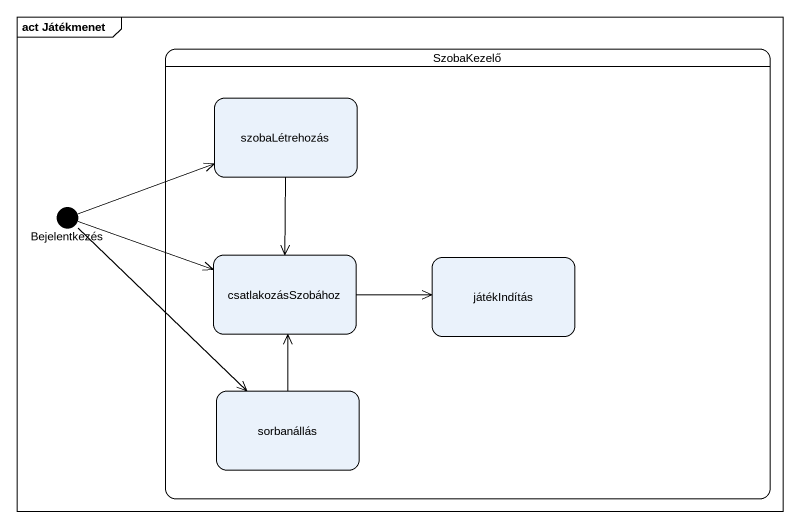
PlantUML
@startuml
mainframe act Játékmenet
hide empty description
state SzobaKezelő {
  state szobaLétrehozás
  state csatlakozásSzobához
  state játékIndítás
  state sorbanállás
}
state Bejelentkezés <<start>>
szobaLétrehozás --> csatlakozásSzobához
Bejelentkezés -right-> szobaLétrehozás
Bejelentkezés -right-> csatlakozásSzobához
Bejelentkezés --> sorbanállás
csatlakozásSzobához -right-> játékIndítás
sorbanállás -up-> csatlakozásSzobához
@enduml
